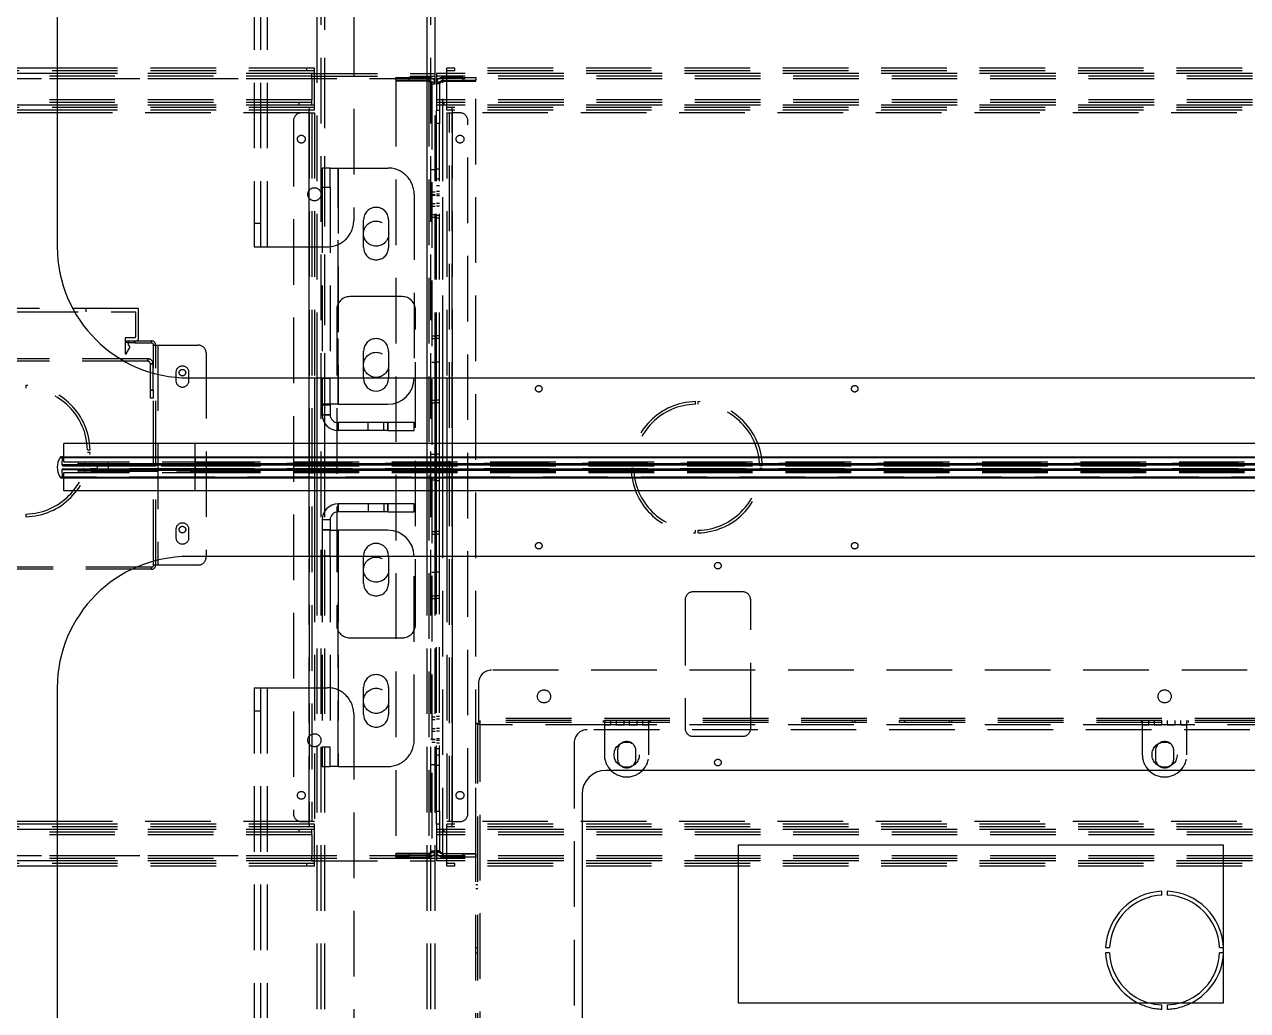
# Model space of a CAD drawing. Header units: millimetres. Extents: x -429 to 16771, y -1239 to 5751.
# Drawn here: x 1812.5 to 2278.6, y 642.4 to 1018.1 of the extents above; entities that cross this region are included whole.
import ezdxf

# ---------------------------------------------------------------- set-up
doc = ezdxf.new("R2010")
doc.units = ezdxf.units.MM
doc.header["$LTSCALE"] = 100
doc.linetypes.add('HIDDEN', pattern=[0.375, 0.25, -0.125])

msp = doc.modelspace()

# ---------------------------------------------------------------- linework, layer by layer
at = {"color": 7, "linetype": 'Continuous', "lineweight": -3}
for p, q in [((1825, 1633.4), (1825, 933.4)), ((1825, 1001.4), (1800, 1001.4)), ((1825, 999.4), (1800, 999.4)), ((1825, 987.4), (1800, 987.4)), ((1825, 985.4), (1800, 985.4)), ((1825, 984.4), (1800, 984.4)), ((1875, 883.4), (3575, 883.4)), ((1921, 858.4), (1921, 883.4)), ((1923, 883.4), (1923, 858.4)), ((1924, 858.4), (1924, 883.4)), ((1926, 883.4), (1926, 883.2)), ((1929, 883.2), (1926, 883.2)), ((1926, 883.2), (1926, 873.2)), ((1929, 883.4), (1929, 883.2)), ((1929, 873.2), (1929, 883.2)), ((1932, 883.4), (1932, 873.4)), ((1941.75, 883.15), (1941.75, 883.4)), ((1951.25, 883.4), (1951.25, 883.15)), ((1966, 858.4), (1966, 883.4)), ((1969, 858.4), (1969, 883.4)), ((1969.5, 858.4), (1969.5, 883.4)), ((1970.7, 858.4), (1970.7, 883.4)), ((1971.9, 858.4), (1971.9, 883.4)), ((1973.5, 883.4), (1973.5, 858.4)), ((1975.5, 883.4), (1975.5, 858.4)), ((1926, 873.2), (1929, 873.2)), ((1926, 873.2), (1926, 869.4)), ((1932, 873.4), (1929, 873.4)), ((1929, 873.2), (1929, 869.4)), ((1932, 873.4), (1951, 873.4)), ((1929, 869.4), (1926, 869.4)), ((1927, 858.4), (1927, 866.09)), ((1932, 866.4), (1932, 863.4)), ((1951, 866.4), (1932, 866.4)), ((1951, 863.4), (1932, 863.4)), ((1951, 866.4), (1951, 863.4)), ((1961, 866.4), (1951, 866.4)), ((1951, 863.4), (1961, 863.4)), ((1961, 863.4), (1961, 866.4)), ((1877.5, 858.4), (1827.5, 858.4)), ((1827.5, 853.4), (1827.5, 858.4)), ((3572.5, 858.4), (1877.5, 858.4)), ((1877.5, 853.4), (1877.5, 858.4)), ((1826.07, 853.17), (1877.5, 853.17)), ((1826.5, 853.4), (1877.5, 853.4)), ((1877.5, 853.4), (1877.5, 853.17)), ((1877.5, 853.4), (2725, 853.4)), ((1877.5, 853.17), (1877.5, 845.64)), ((1877.5, 853.17), (2725, 853.17)), ((1826.07, 845.64), (1877.5, 845.64)), ((1826.5, 845.4), (1877.5, 845.4)), ((1827.5, 840.4), (1827.5, 845.4)), ((1877.5, 845.64), (2725, 845.64)), ((1877.5, 845.64), (1877.5, 845.4)), ((1877.5, 845.4), (2725, 845.4)), ((1877.5, 840.4), (1877.5, 845.4)), ((1877.5, 840.4), (1827.5, 840.4)), ((3572.5, 840.4), (1877.5, 840.4)), ((1921, 815.4), (1921, 840.4)), ((1923, 840.4), (1923, 815.4)), ((1924, 815.4), (1924, 840.4)), ((1927, 832.72), (1927, 840.4)), ((1966, 815.4), (1966, 840.4)), ((1969, 815.4), (1969, 840.4)), ((1969.5, 815.4), (1969.5, 840.4)), ((1970.7, 815.4), (1970.7, 840.4)), ((1971.9, 815.4), (1971.9, 840.4)), ((1973.5, 840.4), (1973.5, 815.4)), ((1975.5, 840.4), (1975.5, 815.4)), ((1932, 832.4), (1932, 835.4)), ((1951, 835.4), (1932, 835.4)), ((1951, 835.4), (1951, 832.4)), ((1961, 835.4), (1951, 835.4)), ((1961, 832.4), (1961, 835.4)), ((1951, 832.4), (1932, 832.4)), ((1951, 832.4), (1961, 832.4)), ((1929, 829.4), (1926, 829.4)), ((1926, 829.4), (1926, 825.6)), ((1929, 825.6), (1926, 825.6)), ((1926, 825.6), (1926, 815.61)), ((1929, 829.4), (1929, 825.6)), ((1929, 815.61), (1929, 825.6)), ((1929, 825.4), (1932, 825.4)), ((1951, 825.4), (1932, 825.4)), ((1932, 825.4), (1932, 815.4)), ((3575, 815.4), (1875, 815.4)), ((1926, 815.61), (1929, 815.61)), ((1926, 815.61), (1926, 815.4)), ((1929, 815.61), (1929, 815.4)), ((1941.75, 815.4), (1941.75, 815.65)), ((1951.25, 815.65), (1951.25, 815.4)), ((1825, 765.4), (1825, 65.4)), ((2460, 733.9), (2034, 733.9)), ((2025, 724.9), (2025, 605.9)), ((1825, 714.4), (1800, 714.4)), ((1825, 713.4), (1800, 713.4)), ((1825, 711.4), (1800, 711.4)), ((2269.46, 705.4), (2084.46, 705.4)), ((2084.46, 705.4), (2084.46, 645.4)), ((2269.46, 645.4), (2269.46, 705.4)), ((1825, 699.4), (1800, 699.4)), ((1825, 697.4), (1800, 697.4)), ((2246, 686.38), (2246, 687.88)), ((2248, 687.88), (2248, 686.38)), ((2224.52, 666.4), (2226.02, 666.4)), ((2226.02, 664.4), (2224.52, 664.4)), ((2267.97, 666.4), (2269.46, 666.4)), ((2269.46, 664.4), (2267.97, 664.4)), ((2084.46, 645.4), (2269.46, 645.4))]:
    msp.add_line(p, q, dxfattribs=at)
at = {"color": 7, "linetype": 'HIDDEN', "lineweight": -3}
for p, q in [((1900, 1633.4), (1900, 933.4)), ((1902.5, 1633.4), (1902.5, 933.4)), ((1905, 1633.4), (1905, 933.4)), ((1905, 1633.4), (1905, 933.4)), ((1938, 1623.4), (1938, 943.4)), ((1924, 883.4), (1924, 1243.4)), ((1925.6, 455.4), (1925.6, 1243.4)), ((1927, 455.4), (1927, 1243.4)), ((1927, 455.4), (1927, 1243.4)), ((1927, 455.4), (1927, 1243.4)), ((1927, 866.09), (1927, 1243.4)), ((1966, 455.4), (1966, 1243.4)), ((1966, 455.4), (1966, 1243.4)), ((1966, 455.4), (1966, 1243.4)), ((1966, 883.4), (1966, 1243.4)), ((1967.4, 455.4), (1967.4, 1243.4)), ((1969, 883.4), (1969, 1243.4)), ((1923, 1000.4), (1702, 1000.4)), ((1923, 999.4), (1702, 999.4)), ((1922, 999.4), (1703, 999.4)), ((1922, 998.4), (1703, 998.4)), ((1923, 1001.4), (1825, 1001.4)), ((1923, 999.4), (1825, 999.4)), ((1920, 1001.4), (1920, 1000.4)), ((1922, 997.4), (1922, 999.4)), ((1922, 999.4), (1969, 999.4)), ((1922, 998.4), (1969, 998.4)), ((1923, 999.4), (1923, 1001.4)), ((1923, 987.4), (1923, 999.4)), ((1954, 996.7), (1954, 997.9)), ((1954, 997.9), (1959, 997.9)), ((1959, 997.9), (1959, 996.7)), ((1966.6, 997.9), (1959, 997.9)), ((1966.6, 996.7), (1966.6, 997.9)), ((1966.6, 997.9), (1966.6, 996.7)), ((3480.5, 999.4), (1969.5, 999.4)), ((1969.5, 999.4), (1969.5, 997.4)), ((3480.5, 998.4), (1969.5, 998.4)), ((1971.9, 997.9), (1971.9, 996.7)), ((1979.5, 997.9), (1971.9, 997.9)), ((1971.9, 997.9), (1971.9, 996.7)), ((3476.5, 1001.4), (1973.5, 1001.4)), ((1973.5, 999.4), (1973.5, 1001.4)), ((3476.5, 1000.4), (1973.5, 1000.4)), ((3476.5, 999.4), (1973.5, 999.4)), ((1973.5, 987.4), (1973.5, 999.4)), ((3476.5, 999.4), (1973.5, 999.4)), ((1976.5, 1000.4), (1976.5, 1001.4)), ((1979.5, 996.7), (1979.5, 997.9)), ((1979.5, 997.9), (1984.5, 997.9)), ((1984.5, 997.9), (1984.5, 996.7)), ((1969, 997.4), (1656, 997.4)), ((1969, 997.4), (1656, 997.4)), ((1922, 997.4), (1703, 997.4)), ((1922, 997.4), (1703, 997.4)), ((1922, 997.4), (1922, 989.4)), ((1959, 996.7), (1954, 996.7)), ((1954, 996.53), (1954, 702.28)), ((1966.6, 996.53), (1954, 996.53)), ((1966.6, 996.7), (1959, 996.7)), ((1966.6, 996.53), (1966.6, 702.28)), ((1966.6, 996.53), (1966.6, 702.28)), ((1967.8, 995.5), (1969, 995.5)), ((1967.8, 995.5), (1967.8, 703.3)), ((1967.8, 995.5), (1969, 995.5)), ((3480.5, 997.4), (1969.5, 997.4)), ((1969.5, 997.4), (1969.5, 989.4)), ((3480.5, 997.4), (1969.5, 997.4)), ((3480.5, 997.4), (1969.5, 997.4)), ((3480.5, 997.4), (1969.5, 997.4)), ((1970.7, 995.5), (1969.5, 995.5)), ((1970.7, 995.5), (1969.5, 995.5)), ((1970.7, 995.5), (1970.7, 985.4)), ((1971.9, 996.7), (1979.5, 996.7)), ((1971.9, 702.28), (1971.9, 996.53)), ((1971.9, 996.53), (1984.5, 996.53)), ((1971.9, 883.4), (1971.9, 996.53)), ((1984.5, 996.7), (1979.5, 996.7)), ((1984.5, 702.28), (1984.5, 996.53)), ((1922, 989.4), (1703, 989.4)), ((1922, 989.4), (1703, 989.4)), ((1922, 988.4), (1703, 988.4)), ((1917, 988.4), (1917, 987.4)), ((1922, 987.4), (1922, 989.4)), ((3480.5, 989.4), (1969.5, 989.4)), ((1969.5, 989.4), (1969.5, 987.4)), ((3480.5, 989.4), (1969.5, 989.4)), ((3480.5, 988.4), (1969.5, 988.4)), ((1972.5, 987.4), (1972.5, 988.4)), ((1923, 987.4), (1702, 987.4)), ((1923, 986.4), (1702, 986.4)), ((1922, 987.4), (1703, 987.4)), ((1921, 984.4), (1704, 984.4)), ((1923, 987.4), (1825, 987.4)), ((1923, 985.4), (1825, 985.4)), ((1921, 984.4), (1825, 984.4)), ((1921, 984.4), (1918, 984.4)), ((1921, 986.4), (1921, 985.4)), ((1921, 984.4), (1921, 985.4)), ((1921, 984.4), (1923, 984.4)), ((1921, 714.4), (1921, 984.4)), ((1921, 984.4), (1921, 714.4)), ((1921, 984.4), (1921, 714.4)), ((1921, 883.4), (1921, 984.4)), ((1922, 984.4), (1922, 714.4)), ((1923, 985.4), (1923, 987.4)), ((1923, 984.4), (1923, 883.4)), ((1969.5, 987.4), (1969.5, 985.4)), ((3480.5, 987.4), (1969.5, 987.4)), ((1969.5, 985.4), (1970.7, 985.4)), ((1969.5, 980.4), (1969.5, 985.4)), ((1970.7, 985.4), (1970.7, 980.4)), ((3476.5, 987.4), (1973.5, 987.4)), ((1973.5, 985.4), (1973.5, 987.4)), ((3476.5, 987.4), (1973.5, 987.4)), ((3476.5, 986.4), (1973.5, 986.4)), ((3476.5, 985.4), (1973.5, 985.4)), ((1973.5, 984.4), (1973.5, 883.4)), ((1973.5, 984.4), (1975.5, 984.4)), ((1974.5, 714.4), (1974.5, 984.4)), ((1975.5, 985.4), (1975.5, 986.4)), ((1975.5, 985.4), (1975.5, 984.4)), ((3474.5, 984.4), (1975.5, 984.4)), ((3474.5, 984.4), (1975.5, 984.4)), ((1975.5, 984.4), (1975.5, 714.4)), ((1975.5, 984.4), (1975.5, 714.4)), ((1975.5, 714.4), (1975.5, 984.4)), ((1978.5, 984.4), (1975.5, 984.4)), ((1975.5, 984.4), (1975.5, 883.4)), ((1915, 981.4), (1915, 717.4)), ((1970.7, 980.4), (1969.5, 980.4)), ((1969.5, 883.4), (1969.5, 980.4)), ((1970.7, 883.4), (1970.7, 980.4)), ((1981.5, 717.4), (1981.5, 981.4)), ((1929, 963.4), (1926, 963.4)), ((1926, 963.4), (1926, 956.11)), ((1929, 956.11), (1929, 963.4)), ((1929, 963.4), (1932, 963.4)), ((1932, 873.4), (1932, 963.4)), ((1932, 963.4), (1951, 963.4)), ((1932, 963.4), (1932, 883.4)), ((1969, 962.7), (1967.4, 962.7)), ((1970.7, 962.9), (1969.5, 962.9)), ((1926, 956.11), (1929, 956.11)), ((1926, 956.11), (1926, 883.4)), ((1929, 956.11), (1929, 883.4)), ((1970.7, 959.15), (1969.5, 959.15)), ((1970.7, 959.15), (1969.5, 959.15)), ((1970.7, 956.65), (1969.5, 956.65)), ((1970.7, 956.65), (1969.5, 956.65)), ((1961, 953.4), (1961, 883.4)), ((1967.4, 953.1), (1969, 953.1)), ((1969, 954.15), (1967.8, 954.15)), ((1969, 953.15), (1967.8, 953.15)), ((1970.7, 954.4), (1969.5, 954.4)), ((1970.7, 953.4), (1969.5, 953.4)), ((1969.5, 952.9), (1970.7, 952.9)), ((1967.8, 949.9), (1969, 949.9)), ((1967.8, 948.9), (1969, 948.9)), ((1970.7, 949.9), (1969.5, 949.9)), ((1970.7, 948.9), (1969.5, 948.9)), ((1902.5, 942.25), (1900, 942.25)), ((1941.75, 933.15), (1941.75, 943.65)), ((1951.25, 943.65), (1951.25, 933.15)), ((1967.8, 945.65), (1969, 945.65)), ((1967.8, 944.66), (1969, 944.66)), ((1969.5, 945.4), (1970.7, 945.4)), ((1969.5, 944.41), (1970.7, 944.41)), ((1900, 933.4), (1905, 933.4)), ((1905, 933.4), (1928, 933.4)), ((1956.5, 914.4), (1936.5, 914.4)), ((1855.7, 909.85), (1769.3, 909.85)), ((1836, 908.65), (1836, 909.85)), ((1856, 898.55), (1856, 909.55)), ((1931.5, 909.4), (1931.5, 789.4)), ((1961.5, 789.4), (1961.5, 909.4)), ((1770.5, 908.65), (1854.5, 908.65)), ((1854.8, 908.35), (1854.8, 899.05)), ((1854.5, 898.75), (1850.9, 898.75)), ((1850.9, 898.75), (1850.9, 892.75)), ((1851.5, 896.75), (1851.5, 897.55)), ((1851.5, 897.55), (1852.4, 897.55)), ((1854.5, 896.75), (1851.5, 896.75)), ((1852.1, 895.91), (1852.1, 897.25)), ((1852.4, 897.55), (1855, 897.55)), ((1854.5, 897.55), (1854.5, 896.75)), ((1854.5, 897.55), (1860.9, 897.55)), ((1854.5, 896.75), (1854.5, 897.55)), ((1854.5, 896.75), (1860.9, 896.75)), ((1860.9, 896.75), (1860.9, 897.55)), ((1861.7, 812.15), (1861.7, 895.95)), ((1861.7, 895.95), (1863.3, 895.95)), ((1862.5, 812.15), (1862.5, 895.95)), ((1863.3, 895.95), (1863.3, 812.15)), ((1863.3, 895.95), (1878.7, 895.95)), ((1863.3, 895.95), (1863.3, 812.15)), ((1967.8, 899.4), (1969, 899.4)), ((1967.8, 898.4), (1969, 898.4)), ((1970.7, 899.4), (1969.5, 899.4)), ((1970.7, 898.4), (1969.5, 898.4)), ((1859.5, 890.75), (1765.5, 890.75)), ((1851.27, 892.65), (1852.1, 894.08)), ((1852.1, 894.08), (1852.51, 894.72)), ((1859.5, 889.75), (1859.5, 890.75)), ((1859.5, 890.75), (1859.5, 889.75)), ((1859.5, 889.75), (1859.5, 890.75)), ((1859.5, 890.75), (1859.5, 889.75)), ((1881.7, 892.95), (1881.7, 815.15)), ((1941.75, 883.4), (1941.75, 893.65)), ((1951.25, 893.65), (1951.25, 883.4)), ((1859.5, 889.75), (1765.5, 889.75)), ((1861.5, 888.75), (1860.5, 888.75)), ((1860.5, 878.75), (1860.5, 888.75)), ((1860.5, 888.75), (1861.5, 888.75)), ((1861.5, 888.75), (1860.5, 888.75)), ((1860.5, 888.75), (1861.5, 888.75)), ((1861.5, 878.75), (1861.5, 888.75)), ((1967.8, 889.4), (1969, 889.4)), ((1967.8, 889.4), (1969, 889.4)), ((1967.8, 889.4), (1969, 889.4)), ((1967.8, 889.4), (1969, 889.4)), ((1970.7, 889.4), (1969.5, 889.4)), ((1970.7, 889.4), (1969.5, 889.4)), ((1970.7, 889.4), (1969.5, 889.4)), ((1970.7, 889.4), (1969.5, 889.4)), ((1870.2, 885.45), (1870.2, 882.45)), ((1875.2, 882.45), (1875.2, 885.45)), ((1813, 880.55), (1813, 879.55)), ((1860.5, 878.75), (1861.5, 878.75)), ((1860.5, 875.75), (1860.5, 878.75)), ((1861.5, 878.75), (1860.5, 878.75)), ((1860.5, 878.75), (1861.5, 878.75)), ((1861.5, 878.75), (1860.5, 878.75)), ((1861.5, 878.75), (1861.5, 875.75)), ((1861.5, 875.75), (1860.5, 875.75)), ((1929, 873.4), (1926, 873.4)), ((1967.8, 874.9), (1969, 874.9)), ((1967.8, 873.9), (1969, 873.9)), ((1970.7, 874.9), (1969.5, 874.9)), ((1970.7, 873.9), (1969.5, 873.9)), ((2068.2, 873.4), (2068.2, 874.4)), ((2069.2, 873.4), (2069.2, 874.4)), ((1926, 869.4), (1929, 869.4)), ((1932, 866.4), (1932, 863.4)), ((1943.5, 863.4), (1943.5, 866.4)), ((1949.5, 863.4), (1949.5, 866.4)), ((1951, 863.4), (1951, 866.4)), ((1877.5, 851.4), (1877.5, 858.4)), ((1921, 840.4), (1921, 858.4)), ((1923, 858.4), (1923, 840.4)), ((1924, 840.4), (1924, 858.4)), ((1927, 840.4), (1927, 858.4)), ((1966, 840.4), (1966, 858.4)), ((1969, 840.4), (1969, 858.4)), ((1969.5, 840.4), (1969.5, 858.4)), ((1970.7, 840.4), (1970.7, 858.4)), ((1971.9, 840.4), (1971.9, 858.4)), ((1973.5, 858.4), (1973.5, 840.4)), ((1975.5, 858.4), (1975.5, 840.4)), ((1877.5, 853.17), (1826.07, 853.17)), ((1826.85, 850.32), (1827, 853.19)), ((1827, 853.19), (1877.5, 853.19)), ((1877.5, 853.19), (1827, 853.19)), ((1827.5, 851.4), (1827.5, 853.4)), ((1836.49, 856.05), (1837.49, 856.05)), ((1837.49, 855.05), (1836.49, 855.05)), ((1877.5, 853.19), (1877.5, 853.4)), ((1877.5, 853.19), (1877.5, 853.4)), ((1877.5, 853.4), (1877.5, 853.17)), ((1877.5, 851.4), (1877.5, 853.4)), ((1877.5, 853.19), (2725, 853.19)), ((1877.5, 850.32), (1877.5, 853.19)), ((3572.5, 853.19), (1877.5, 853.19)), ((1877.5, 850.85), (1877.5, 853.19)), ((1877.5, 853.17), (1877.5, 845.64)), ((3572.5, 853.17), (1877.5, 853.17)), ((1969, 854.2), (1967.4, 854.2)), ((1970.7, 854.4), (1969.5, 854.4)), ((1826.85, 850.32), (1877.5, 850.32)), ((1877.5, 850.32), (1826.85, 850.32)), ((1826.85, 848.49), (1877.5, 848.49)), ((1827, 845.61), (1826.85, 848.49)), ((1877.5, 848.49), (1826.85, 848.49)), ((1827.15, 850), (1877.5, 850)), ((1827.15, 848.8), (1877.5, 848.8)), ((1827.5, 851.4), (1877.5, 851.4)), ((1832.82, 850.65), (1877.5, 850.65)), ((1832.82, 850.65), (1832.82, 850)), ((1877.5, 850.65), (1832.82, 850.65)), ((1832.82, 848.8), (1832.82, 848.15)), ((1833.09, 850.84), (1877.5, 850.84)), ((1835.05, 849.97), (1833.09, 850.84)), ((1833.11, 847.97), (1835.02, 848.83)), ((1835.02, 848.83), (1877.5, 848.83)), ((1835.05, 849.97), (1877.5, 849.97)), ((1835.12, 849.95), (1877.5, 849.95)), ((1835.32, 850.65), (1877.5, 850.65)), ((1835.32, 850.65), (1835.32, 850.15)), ((1877.5, 850.65), (1835.32, 850.65)), ((1835.32, 850.15), (1877.5, 850.15)), ((1877.5, 850.15), (1835.32, 850.15)), ((1835.32, 848.65), (1877.5, 848.65)), ((1835.32, 848.65), (1835.32, 848.15)), ((1877.5, 848.65), (1835.32, 848.65)), ((1835.59, 850.84), (1877.5, 850.84)), ((1837.55, 849.97), (1835.59, 850.84)), ((1835.61, 847.97), (1837.53, 848.83)), ((1837.53, 848.83), (1877.5, 848.83)), ((1837.55, 849.97), (1877.5, 849.97)), ((1837.62, 849.95), (1877.5, 849.95)), ((1877.5, 848.85), (1837.62, 848.85)), ((1837.82, 850.65), (1877.5, 850.65)), ((1837.82, 850.65), (1837.82, 850.15)), ((1877.5, 850.65), (1837.82, 850.65)), ((1837.82, 850.15), (1877.5, 850.15)), ((1877.5, 850.15), (1837.82, 850.15)), ((1837.82, 848.65), (1877.5, 848.65)), ((1837.82, 848.65), (1837.82, 848.15)), ((1877.5, 848.65), (1837.82, 848.65)), ((1838.07, 850.85), (1877.5, 850.85)), ((1839.58, 850.37), (1838.07, 850.85)), ((1838.09, 847.96), (1839.58, 848.44)), ((1839.58, 850.37), (1877.5, 850.37)), ((1839.58, 848.44), (1877.5, 848.44)), ((1844.5, 847.4), (1844.5, 851.4)), ((1877.5, 851.4), (2725, 851.4)), ((1877.5, 850.85), (1877.5, 851.4)), ((1877.5, 850.85), (1877.5, 851.4)), ((1877.5, 850.84), (1877.5, 850.85)), ((1877.5, 850.85), (1877.5, 850.85)), ((1877.5, 850.85), (2725, 850.85)), ((2725, 850.85), (1877.5, 850.85)), ((2725, 850.85), (1877.5, 850.85)), ((2725, 850.85), (1877.5, 850.85)), ((1877.5, 850.85), (1877.5, 850.65)), ((1877.5, 850.85), (1877.5, 850.85)), ((1877.5, 850.84), (2725, 850.84)), ((1877.5, 849.97), (1877.5, 850.84)), ((1877.5, 850.84), (2725, 850.84)), ((1877.5, 849.97), (1877.5, 850.84)), ((1877.5, 849.97), (1877.5, 850.84)), ((1877.5, 850.84), (1877.5, 850.65)), ((1877.5, 849.97), (1877.5, 850.84)), ((1877.5, 850.84), (1877.5, 850.65)), ((1877.5, 850.37), (1877.5, 850.84)), ((1877.5, 850.32), (1877.5, 850.84)), ((1877.5, 850.84), (1877.5, 850.65)), ((1877.5, 850.84), (1877.5, 850.65)), ((1877.5, 849.97), (1877.5, 850.84)), ((1877.5, 850.37), (1877.5, 850.84)), ((1877.5, 850.84), (1877.5, 850.65)), ((1877.5, 849.97), (1877.5, 850.84)), ((1877.5, 850.65), (2725, 850.65)), ((1877.5, 850.65), (1877.5, 850)), ((1877.5, 850.65), (2725, 850.65)), ((1877.5, 850.65), (1877.5, 850.15)), ((1877.5, 850.65), (2725, 850.65)), ((1877.5, 850.65), (1877.5, 850.15)), ((1877.5, 850.65), (1877.5, 850.15)), ((1877.5, 850.65), (1877.5, 850)), ((1877.5, 850.65), (1877.5, 850.15)), ((3572.5, 850.65), (1877.5, 850.65)), ((3572.5, 850.65), (1877.5, 850.65)), ((3572.5, 850.65), (1877.5, 850.65)), ((1877.5, 850.37), (2725, 850.37)), ((1877.5, 848.85), (1877.5, 850.37)), ((1877.5, 848.85), (1877.5, 850.37)), ((1877.5, 850.32), (2725, 850.32)), ((1877.5, 850), (1877.5, 850.32)), ((1877.5, 850), (1877.5, 850.32)), ((3572.5, 850.32), (1877.5, 850.32)), ((1877.5, 850.15), (2725, 850.15)), ((1877.5, 850.15), (2725, 850.15)), ((3572.5, 850.15), (1877.5, 850.15)), ((3572.5, 850.15), (1877.5, 850.15)), ((1877.5, 850.15), (1877.5, 849.97)), ((1877.5, 850.15), (1877.5, 849.97)), ((1877.5, 850.15), (1877.5, 849.97)), ((1877.5, 850.15), (1877.5, 849.97)), ((1877.5, 850), (2725, 850)), ((1877.5, 849.95), (1877.5, 849.97)), ((1877.5, 849.97), (2725, 849.97)), ((1877.5, 849.97), (1877.5, 849.97)), ((1877.5, 849.97), (2725, 849.97)), ((1877.5, 849.95), (2725, 849.95)), ((1877.5, 849.95), (2725, 849.95)), ((1877.5, 848.85), (1877.5, 849.95)), ((1877.5, 848.85), (1877.5, 849.95)), ((1877.5, 848.83), (1877.5, 848.85)), ((2725, 848.85), (1877.5, 848.85)), ((2725, 848.85), (1877.5, 848.85)), ((1877.5, 847.97), (1877.5, 848.83)), ((1877.5, 848.83), (2725, 848.83)), ((1877.5, 848.83), (2725, 848.83)), ((1877.5, 847.97), (1877.5, 848.83)), ((1877.5, 847.4), (1877.5, 848.83)), ((1877.5, 847.4), (1877.5, 848.83)), ((1877.5, 848.83), (1877.5, 848.65)), ((1877.5, 847.97), (1877.5, 848.83)), ((1877.5, 848.83), (1877.5, 848.65)), ((1877.5, 848.44), (1877.5, 848.83)), ((1877.5, 848.83), (1877.5, 848.65)), ((1877.5, 847.97), (1877.5, 848.83)), ((1877.5, 848.44), (1877.5, 848.83)), ((1877.5, 848.83), (1877.5, 848.65)), ((1877.5, 848.49), (1877.5, 848.8)), ((1877.5, 848.8), (2725, 848.8)), ((1877.5, 848.8), (1877.5, 848.15)), ((1877.5, 848.49), (1877.5, 848.8)), ((1877.5, 848.8), (1877.5, 848.15)), ((1877.5, 848.65), (2725, 848.65)), ((1877.5, 848.65), (1877.5, 848.15)), ((1877.5, 848.65), (2725, 848.65)), ((1877.5, 848.65), (1877.5, 848.15)), ((1877.5, 848.65), (1877.5, 848.15)), ((1877.5, 848.65), (1877.5, 848.15)), ((3572.5, 848.65), (1877.5, 848.65)), ((3572.5, 848.65), (1877.5, 848.65)), ((1877.5, 848.49), (2725, 848.49)), ((1877.5, 845.61), (1877.5, 848.49)), ((3572.5, 848.49), (1877.5, 848.49)), ((1877.5, 847.97), (1877.5, 848.49)), ((1877.5, 847.96), (1877.5, 848.44)), ((1877.5, 848.44), (2725, 848.44)), ((1877.5, 847.96), (1877.5, 848.44)), ((1970.7, 850.65), (1969.5, 850.65)), ((1970.7, 850.65), (1969.5, 850.65)), ((2044.7, 849.9), (2043.7, 849.9)), ((2044.7, 848.9), (2043.7, 848.9)), ((2093.69, 849.9), (2092.69, 849.9)), ((2093.69, 848.9), (2092.69, 848.9)), ((1877.5, 845.64), (1826.07, 845.64)), ((1827, 845.61), (1877.5, 845.61)), ((1877.5, 845.61), (1827, 845.61)), ((1827.5, 845.4), (1827.5, 847.4)), ((1827.5, 847.4), (1877.5, 847.4)), ((1832.82, 848.15), (1877.5, 848.15)), ((1877.5, 848.15), (1832.82, 848.15)), ((1833.11, 847.97), (1877.5, 847.97)), ((1835.32, 848.15), (1877.5, 848.15)), ((1877.5, 848.15), (1835.32, 848.15)), ((1835.61, 847.97), (1877.5, 847.97)), ((1837.82, 848.15), (1877.5, 848.15)), ((1877.5, 848.15), (1837.82, 848.15)), ((1838.09, 847.96), (1877.5, 847.96)), ((1877.5, 848.15), (1877.5, 847.95)), ((1877.5, 848.15), (2725, 848.15)), ((1877.5, 848.15), (1877.5, 847.95)), ((1877.5, 848.15), (2725, 848.15)), ((1877.5, 848.15), (1877.5, 847.95)), ((1877.5, 848.15), (2725, 848.15)), ((3572.5, 848.15), (1877.5, 848.15)), ((3572.5, 848.15), (1877.5, 848.15)), ((3572.5, 848.15), (1877.5, 848.15)), ((1877.5, 848.15), (1877.5, 847.97)), ((1877.5, 848.15), (1877.5, 847.97)), ((1877.5, 848.15), (1877.5, 847.96)), ((1877.5, 847.97), (2725, 847.97)), ((1877.5, 847.97), (2725, 847.97)), ((1877.5, 847.96), (1877.5, 847.97)), ((1877.5, 847.96), (2725, 847.96)), ((1877.5, 847.95), (1877.5, 847.96)), ((1877.5, 847.95), (1877.5, 847.95)), ((1877.5, 847.95), (2725, 847.95)), ((1877.5, 847.95), (2725, 847.95)), ((1877.5, 847.95), (2725, 847.95)), ((1877.5, 845.61), (1877.5, 847.95)), ((1877.5, 847.4), (2725, 847.4)), ((1877.5, 840.4), (1877.5, 847.4)), ((1877.5, 845.4), (1877.5, 847.4)), ((1877.5, 845.64), (1877.5, 845.4)), ((3572.5, 845.64), (1877.5, 845.64)), ((1877.5, 845.61), (2725, 845.61)), ((1877.5, 845.4), (1877.5, 845.61)), ((1877.5, 845.4), (1877.5, 845.61)), ((3572.5, 845.61), (1877.5, 845.61)), ((1967.4, 844.6), (1969, 844.6)), ((1970.7, 848.15), (1969.5, 848.15)), ((1970.7, 848.15), (1969.5, 848.15)), ((1969.5, 844.4), (1970.7, 844.4)), ((1932, 835.4), (1932, 832.4)), ((1943.5, 835.4), (1943.5, 832.4)), ((1949.5, 835.4), (1949.5, 832.4)), ((1951, 832.4), (1951, 835.4)), ((1813, 831.56), (1813, 830.56)), ((1927, 455.4), (1927, 832.72)), ((1870.2, 825.65), (1870.2, 822.65)), ((1875.2, 822.65), (1875.2, 825.65)), ((1929, 829.4), (1926, 829.4)), ((1929, 825.4), (1926, 825.4)), ((1932, 735.4), (1932, 825.4)), ((2068.2, 824.41), (2068.2, 825.41)), ((2069.2, 824.41), (2069.2, 825.41)), ((1967.8, 824.9), (1969, 824.9)), ((1967.8, 823.9), (1969, 823.9)), ((1970.7, 824.9), (1969.5, 824.9)), ((1970.7, 823.9), (1969.5, 823.9)), ((1860.9, 811.35), (1764.1, 811.35)), ((1860.9, 810.55), (1860.9, 811.35)), ((1863.3, 812.15), (1861.7, 812.15)), ((1878.7, 812.15), (1863.3, 812.15)), ((1921, 714.4), (1921, 815.4)), ((1923, 815.4), (1923, 714.4)), ((1924, 455.4), (1924, 815.4)), ((1926, 815.4), (1926, 742.7)), ((1929, 815.4), (1929, 742.7)), ((1932, 815.4), (1932, 735.4)), ((1941.75, 805.15), (1941.75, 815.4)), ((1951.25, 815.4), (1951.25, 805.15)), ((1961, 745.4), (1961, 815.4)), ((1966, 455.4), (1966, 815.4)), ((1969, 455.4), (1969, 815.4)), ((1969.5, 718.4), (1969.5, 815.4)), ((1970.7, 718.4), (1970.7, 815.4)), ((1971.9, 702.28), (1971.9, 815.4)), ((1973.5, 815.4), (1973.5, 714.4)), ((1975.5, 815.4), (1975.5, 714.4)), ((1860.9, 810.55), (1764.1, 810.55)), ((1967.8, 809.4), (1969, 809.4)), ((1967.8, 809.4), (1969, 809.4)), ((1967.8, 809.4), (1969, 809.4)), ((1967.8, 809.4), (1969, 809.4)), ((1970.7, 809.4), (1969.5, 809.4)), ((1970.7, 809.4), (1969.5, 809.4)), ((1970.7, 809.4), (1969.5, 809.4)), ((1970.7, 809.4), (1969.5, 809.4)), ((2086.25, 801.9), (2067.25, 801.9)), ((1967.8, 800.4), (1969, 800.4)), ((1967.8, 799.4), (1969, 799.4)), ((1970.7, 800.4), (1969.5, 800.4)), ((1970.7, 799.4), (1969.5, 799.4)), ((2064.25, 798.9), (2064.25, 749.9)), ((2089.25, 749.9), (2089.25, 798.9)), ((1936.5, 784.4), (1956.5, 784.4)), ((2503.5, 772.1), (1990.5, 772.1)), ((1900, 765.4), (1900, 65.4)), ((1900, 765.4), (1905, 765.4)), ((1902.5, 765.4), (1902.5, 65.4)), ((1905, 765.4), (1905, 65.4)), ((1905, 765.4), (1928, 765.4)), ((1905, 765.4), (1905, 65.4)), ((1941.75, 755.15), (1941.75, 765.65)), ((1951.25, 765.65), (1951.25, 755.15)), ((1985.5, 767.1), (1985.5, 753.7)), ((1900, 756.55), (1902.5, 756.55)), ((1938, 755.4), (1938, 75.4)), ((1969, 754.15), (1967.8, 754.15)), ((1969, 753.15), (1967.8, 753.15)), ((1970.7, 754.4), (1969.5, 754.4)), ((1970.7, 753.4), (1969.5, 753.4)), ((1984.5, 578.9), (1984.5, 751.9)), ((1984.5, 751.9), (1985.3, 751.9)), ((1985.3, 578.9), (1985.3, 751.9)), ((2508.5, 753.7), (1985.5, 753.7)), ((1985.5, 753.7), (1985.5, 752.1)), ((2508.5, 753.7), (1985.5, 753.7)), ((2508.5, 752.9), (1985.5, 752.9)), ((2508.5, 752.1), (1985.5, 752.1)), ((1986.1, 752.1), (1986.1, 752.9)), ((1986.1, 751.3), (1986.1, 752.1)), ((1986.1, 579.5), (1986.1, 751.3)), ((1986.1, 579.5), (1986.1, 751.3)), ((2036, 751.3), (1986.1, 751.3)), ((2036, 751.3), (1986.1, 751.3)), ((2033, 752.9), (2033, 752.1)), ((2033.5, 752.9), (2033.5, 751.3)), ((2033.5, 751.3), (2033.5, 739.9)), ((2033.5, 751.3), (2036, 751.3)), ((2036, 751.3), (2033.5, 751.3)), ((2036, 751.3), (2036, 752.9)), ((2038, 751.3), (2036, 751.3)), ((2038, 752.9), (2038, 751.3)), ((2038, 751.3), (2041, 751.3)), ((2041, 751.3), (2038, 751.3)), ((2041, 751.3), (2038, 751.3)), ((2041, 751.3), (2038, 751.3)), ((2041, 751.3), (2041, 752.9)), ((2043, 751.3), (2041, 751.3)), ((2043, 752.9), (2043, 751.3)), ((2043, 751.3), (2046, 751.3)), ((2046, 751.3), (2043, 751.3)), ((2046, 751.3), (2043, 751.3)), ((2046, 751.3), (2043, 751.3)), ((2046, 751.3), (2046, 752.9)), ((2048, 751.3), (2046, 751.3)), ((2048, 752.9), (2048, 751.3)), ((2048, 751.3), (2050.5, 751.3)), ((2050.5, 751.3), (2048, 751.3)), ((2241, 751.3), (2048, 751.3)), ((2241, 751.3), (2048, 751.3)), ((2050.5, 751.3), (2050.5, 752.9)), ((2050.5, 739.9), (2050.5, 751.3)), ((2051, 752.9), (2051, 752.1)), ((2128.03, 752.1), (2128.03, 752.9)), ((2129.03, 752.1), (2129.03, 752.9)), ((2146, 752.1), (2146, 752.9)), ((2148, 752.1), (2148, 752.9)), ((2164.97, 752.1), (2164.97, 752.9)), ((2165.97, 752.1), (2165.97, 752.9)), ((2238, 752.9), (2238, 752.1)), ((2238.5, 752.9), (2238.5, 751.3)), ((2238.5, 751.3), (2241, 751.3)), ((2238.5, 751.3), (2238.5, 739.9)), ((2241, 751.3), (2238.5, 751.3)), ((2241, 751.3), (2241, 752.9)), ((2243, 751.3), (2241, 751.3)), ((2243, 752.9), (2243, 751.3)), ((2243, 751.3), (2246, 751.3)), ((2246, 751.3), (2243, 751.3)), ((2246, 751.3), (2243, 751.3)), ((2246, 751.3), (2243, 751.3)), ((2246, 751.3), (2246, 752.9)), ((2248, 751.3), (2246, 751.3)), ((2248, 752.9), (2248, 751.3)), ((2248, 751.3), (2251, 751.3)), ((2251, 751.3), (2248, 751.3)), ((2251, 751.3), (2248, 751.3)), ((2251, 751.3), (2248, 751.3)), ((2251, 751.3), (2251, 752.9)), ((2253, 751.3), (2251, 751.3)), ((2253, 752.9), (2253, 751.3)), ((2253, 751.3), (2255.5, 751.3)), ((2255.5, 751.3), (2253, 751.3)), ((2446, 751.3), (2253, 751.3)), ((2446, 751.3), (2253, 751.3)), ((2255.5, 751.3), (2255.5, 752.9)), ((2255.5, 739.9), (2255.5, 751.3)), ((2256, 752.9), (2256, 752.1)), ((1967.8, 749.9), (1969, 749.9)), ((1967.8, 748.9), (1969, 748.9)), ((1970.7, 749.9), (1969.5, 749.9)), ((1970.7, 748.9), (1969.5, 748.9)), ((1970.7, 745.9), (1969.5, 745.9)), ((2467, 749.4), (2027, 749.4)), ((2067.25, 746.9), (2086.25, 746.9)), ((1929, 742.7), (1926, 742.7)), ((1926, 742.7), (1926, 735.4)), ((1929, 735.4), (1929, 742.7)), ((1969, 745.7), (1967.4, 745.7)), ((1967.8, 745.65), (1969, 745.65)), ((1967.8, 744.66), (1969, 744.66)), ((1969.5, 745.4), (1970.7, 745.4)), ((1969.5, 744.41), (1970.7, 744.41)), ((1970.7, 742.15), (1969.5, 742.15)), ((1970.7, 742.15), (1969.5, 742.15)), ((2022, 744.4), (2022, 586.4)), ((2038.5, 741.4), (2038.5, 738.4)), ((2045.5, 738.4), (2045.5, 741.4)), ((2243.5, 741.4), (2243.5, 738.4)), ((2250.5, 738.4), (2250.5, 741.4)), ((1970.7, 739.65), (1969.5, 739.65)), ((1970.7, 739.65), (1969.5, 739.65)), ((1926, 735.4), (1929, 735.4)), ((1932, 735.4), (1929, 735.4)), ((1932, 735.4), (1951, 735.4)), ((1967.4, 736.1), (1969, 736.1)), ((1969.5, 735.9), (1970.7, 735.9)), ((1969.5, 718.4), (1970.7, 718.4)), ((1969.5, 713.4), (1969.5, 718.4)), ((1970.7, 718.4), (1970.7, 713.4)), ((1921, 714.4), (1704, 714.4)), ((1921, 714.4), (1825, 714.4)), ((1923, 713.4), (1825, 713.4)), ((1918, 714.4), (1921, 714.4)), ((1921, 713.4), (1921, 714.4)), ((1923, 714.4), (1921, 714.4)), ((1921, 713.4), (1921, 712.4)), ((1923, 711.4), (1923, 713.4)), ((1970.7, 713.4), (1969.5, 713.4)), ((1969.5, 713.4), (1969.5, 711.4)), ((1970.7, 713.4), (1970.7, 703.3)), ((1975.5, 714.4), (1973.5, 714.4)), ((3476.5, 713.4), (1973.5, 713.4)), ((1973.5, 711.4), (1973.5, 713.4)), ((1975.5, 714.4), (1975.5, 713.4)), ((3474.5, 714.4), (1975.5, 714.4)), ((3474.5, 714.4), (1975.5, 714.4)), ((1975.5, 714.4), (1978.5, 714.4)), ((1975.5, 712.4), (1975.5, 713.4)), ((1923, 712.4), (1702, 712.4)), ((1923, 711.4), (1702, 711.4)), ((1922, 711.4), (1703, 711.4)), ((1922, 710.4), (1703, 710.4)), ((1922, 709.4), (1703, 709.4)), ((1922, 709.4), (1703, 709.4)), ((1923, 711.4), (1825, 711.4)), ((1917, 711.4), (1917, 710.4)), ((1922, 709.4), (1922, 711.4)), ((1922, 709.4), (1922, 701.4)), ((1923, 699.4), (1923, 711.4)), ((3480.5, 711.4), (1969.5, 711.4)), ((1969.5, 711.4), (1969.5, 709.4)), ((3480.5, 710.4), (1969.5, 710.4)), ((3480.5, 709.4), (1969.5, 709.4)), ((1969.5, 709.4), (1969.5, 701.4)), ((3480.5, 709.4), (1969.5, 709.4)), ((1972.5, 710.4), (1972.5, 711.4)), ((3476.5, 712.4), (1973.5, 712.4)), ((3476.5, 711.4), (1973.5, 711.4)), ((1973.5, 699.4), (1973.5, 711.4)), ((3476.5, 711.4), (1973.5, 711.4)), ((1969, 701.4), (1656, 701.4)), ((1969, 701.4), (1656, 701.4)), ((1923, 699.4), (1702, 699.4)), ((1922, 701.4), (1703, 701.4)), ((1922, 701.4), (1703, 701.4)), ((1922, 700.4), (1703, 700.4)), ((1922, 699.4), (1703, 699.4)), ((1923, 699.4), (1825, 699.4)), ((1922, 699.4), (1922, 701.4)), ((1969, 700.4), (1922, 700.4)), ((1922, 699.4), (1969, 699.4)), ((1923, 697.4), (1923, 699.4)), ((1966.6, 702.28), (1954, 702.28)), ((1954, 700.9), (1954, 702.1)), ((1954, 702.1), (1959, 702.1)), ((1959, 700.9), (1954, 700.9)), ((1959, 702.1), (1959, 700.9)), ((1959, 702.1), (1966.6, 702.1)), ((1959, 700.9), (1966.6, 700.9)), ((1966.6, 702.1), (1966.6, 700.9)), ((1966.6, 700.9), (1966.6, 702.1)), ((1967.8, 703.3), (1969, 703.3)), ((1967.8, 703.3), (1969, 703.3)), ((1969.5, 703.3), (1970.7, 703.3)), ((1970.7, 703.3), (1969.5, 703.3)), ((3480.5, 701.4), (1969.5, 701.4)), ((1969.5, 701.4), (1969.5, 699.4)), ((3480.5, 701.4), (1969.5, 701.4)), ((3480.5, 701.4), (1969.5, 701.4)), ((3480.5, 701.4), (1969.5, 701.4)), ((3480.5, 700.4), (1969.5, 700.4)), ((3480.5, 699.4), (1969.5, 699.4)), ((1971.9, 702.28), (1984.5, 702.28)), ((1971.9, 702.1), (1971.9, 700.9)), ((1979.5, 702.1), (1971.9, 702.1)), ((1971.9, 700.9), (1971.9, 702.1)), ((1979.5, 700.9), (1971.9, 700.9)), ((3476.5, 699.4), (1973.5, 699.4)), ((1973.5, 697.4), (1973.5, 699.4)), ((3476.5, 699.4), (1973.5, 699.4)), ((1979.5, 700.9), (1979.5, 702.1)), ((1979.5, 702.1), (1984.5, 702.1)), ((1984.5, 700.9), (1979.5, 700.9)), ((1984.5, 702.1), (1984.5, 700.9)), ((1923, 698.4), (1702, 698.4)), ((1923, 697.4), (1825, 697.4)), ((1920, 698.4), (1920, 697.4)), ((3476.5, 698.4), (1973.5, 698.4)), ((3476.5, 697.4), (1973.5, 697.4)), ((1976.5, 697.4), (1976.5, 698.4)), ((1984.5, 690.38), (1985.3, 690.38)), ((1984.5, 688.88), (1985.3, 688.88)), ((2269.48, 666.4), (2269.46, 666.73)), ((1984.5, 666.4), (1985.3, 666.4)), ((1984.5, 664.4), (1985.3, 664.4)), ((2269.46, 666.4), (2269.48, 666.4)), ((2269.46, 664.08), (2269.48, 664.4)), ((2269.48, 664.4), (2269.46, 664.4)), ((2246, 642.93), (2246, 644.43)), ((2248, 644.43), (2248, 642.93))]:
    msp.add_line(p, q, dxfattribs=at)
at = {"color": 7, "linetype": 'HIDDEN', "lineweight": -3, "flags": 128}
for points in [[(2246, 644.43), (2243.2, 644.75), (2240.6, 645.4)], [(2253.4, 645.4), (2250.8, 644.75), (2248, 644.43)]]:
    msp.add_lwpolyline(points, dxfattribs=at)
at = {"color": 7, "linetype": 'HIDDEN', "lineweight": -3}
for centre, radius in [((1918, 974.4), 1.5), ((1978.5, 974.4), 1.5), ((1923, 953.4), 2.5), ((1946.5, 938.4), 4.8), ((1946.5, 888.4), 4.8), ((1872.7, 885.45), 1.25), ((2008.5, 879.3), 1.25), ((2128.9, 879.3), 1.25), ((1872.7, 825.65), 1.25), ((2008.5, 819.5), 1.25), ((2128.9, 819.5), 1.25), ((1946.5, 810.4), 4.8), ((2076.75, 811.9), 1.25), ((1946.5, 760.4), 4.8), ((2010.5, 762.1), 2.5), ((2247, 762.1), 2.5), ((1923, 745.4), 2.5), ((2042, 739.9), 4.8), ((2247, 739.9), 4.8), ((2076.75, 736.9), 1.25), ((1918, 724.4), 1.5), ((1978.5, 724.4), 1.5)]:
    msp.add_circle(centre, radius, dxfattribs=at)
for centre, radius, start, end in [((1966.6, 995.5), 2.4, 0, 90), ((1971.9, 995.5), 2.4, 90, 180), ((1966.6, 995.5), 1.2, 0, 90), ((1971.9, 995.5), 1.2, 90, 180), ((1918, 981.4), 3, 90, 180), ((1978.5, 981.4), 3, 0, 90), ((1951, 953.4), 10, 0, 90), ((1946.5, 943.65), 4.75, 0, 180), ((1928, 943.4), 10, 270, 0), ((1946.5, 933.15), 4.75, 180, 0), ((1936.5, 909.4), 5, 90, 180), ((1956.5, 909.4), 5, 0, 90), ((1855.7, 909.55), 0.3, 0, 90), ((1854.5, 908.35), 0.3, 0, 90), ((1852.4, 897.25), 0.3, 90, 180), ((1851.84, 895.15), 0.8, 327.1252, 71.0344), ((1854.5, 899.05), 0.3, 270, 0), ((1855, 898.55), 1, 270, 0), ((1860.9, 895.95), 1.6, 0, 90), ((1860.9, 895.95), 0.8, 0, 90), ((1878.7, 892.95), 3, 0, 90), ((1946.5, 893.65), 4.75, 0, 180), ((1851.1, 892.75), 0.2, 180, 330), ((1859.5, 888.75), 2, 0, 90), ((1859.5, 888.75), 1, 0, 90), ((1872.7, 885.45), 2.5, 0, 180), ((1872.7, 882.45), 2.5, 180, 0), ((1812.5, 855.55), 25, 1.146, 88.854), ((1812.5, 855.55), 24, 1.1937, 88.8063), ((2068.7, 849.4), 25, 91.146, 178.854), ((2068.7, 849.4), 24, 91.1937, 178.8063), ((2068.7, 849.4), 25, 1.146, 88.854), ((2068.7, 849.4), 24, 1.1937, 88.8063), ((1812.5, 855.55), 24, 271.1937, 358.8063), ((1812.5, 855.55), 25, 271.146, 358.854), ((1826.8, 853.2), 0.2, 357, 90), ((1827.15, 850.3), 0.3, 177, 270), ((1827.15, 848.5), 0.3, 90, 183), ((1833.02, 850.65), 0.2, 68.3018, 180), ((1835.12, 848.65), 0.2, 360, 118.309), ((1835.12, 850.15), 0.2, 250.2011, 0), ((1835.52, 850.65), 0.2, 68.3047, 180), ((1837.62, 848.65), 0.2, 0, 116.4427), ((1837.62, 850.15), 0.2, 248.3047, 0), ((1838.02, 850.65), 0.2, 74.6124, 180), ((1839.32, 849.4), 1, 285.3876, 74.6124), ((2068.7, 849.4), 25, 181.146, 268.854), ((2068.7, 849.4), 24, 181.1937, 268.8063), ((2068.7, 849.4), 24, 271.1937, 358.8063), ((2068.7, 849.4), 25, 271.146, 358.854), ((1826.8, 845.6), 0.2, 270, 3), ((1833.02, 848.15), 0.2, 180, 296.4096), ((1835.52, 848.15), 0.2, 180, 296.4427), ((1838.02, 848.15), 0.2, 180, 289.7442), ((1872.7, 825.65), 2.5, 0, 180), ((1872.7, 822.65), 2.5, 180, 0), ((1860.9, 812.15), 1.6, 270, 0), ((1860.9, 812.15), 0.8, 270, 0), ((1878.7, 815.15), 3, 270, 0), ((1946.5, 805.15), 4.75, 180, 0), ((2067.25, 798.9), 3, 90, 180), ((2086.25, 798.9), 3, 0, 90), ((1936.5, 789.4), 5, 180, 270), ((1956.5, 789.4), 5, 270, 0), ((1946.5, 765.65), 4.75, 0, 180), ((1990.5, 767.1), 5, 90, 180), ((1928, 755.4), 10, 0, 90), ((1946.5, 755.15), 4.75, 180, 0), ((2027, 744.4), 5, 90, 180), ((2067.25, 749.9), 3, 180, 270), ((2086.25, 749.9), 3, 270, 0), ((1951, 745.4), 10, 270, 0), ((2042, 741.4), 3.5, 0, 180), ((2247, 741.4), 3.5, 0, 180), ((2042, 739.9), 8.5, 180, 0), ((2042, 738.4), 3.5, 180, 0), ((2247, 739.9), 8.5, 180, 0), ((2247, 738.4), 3.5, 180, 0), ((1918, 717.4), 3, 180, 270), ((1978.5, 717.4), 3, 270, 0), ((1966.6, 703.3), 1.2, 270, 0), ((1966.6, 703.3), 2.4, 270, 0), ((1971.9, 703.3), 2.4, 180, 270), ((1971.9, 703.3), 1.2, 180, 270), ((2247, 665.4), 22.5, 242.734, 267.4527), ((2247, 665.4), 22.5, 272.5473, 297.266)]:
    msp.add_arc(centre, radius, start, end, dxfattribs=at)
at = {"color": 7, "linetype": 'Continuous', "lineweight": -3}
for centre, radius, start, end in [((1875, 933.4), 50, 180, 270), ((1946.5, 883.15), 4.75, 180, 0), ((1951, 883.4), 10, 270, 0), ((1932, 869.4), 6, 180, 270), ((1932, 869.4), 3, 180, 270), ((1832.12, 849.4), 7.12, 148.1092, 211.8908), ((1826.5, 852.9), 0.5, 90, 148.1092), ((1826.5, 845.9), 0.5, 211.8908, 270), ((1932, 829.4), 6, 90, 180), ((1932, 829.4), 3, 90, 180), ((1951, 815.4), 10, 0, 90), ((1946.5, 815.65), 4.75, 0, 180), ((1875, 765.4), 50, 90, 180), ((2034, 724.9), 9, 90, 180), ((2247, 665.4), 22.5, 92.5473, 177.4527), ((2247, 665.4), 21, 92.7294, 177.2706), ((2247, 665.4), 22.5, 3.3711, 87.4527), ((2247, 665.4), 21, 2.7294, 87.2706), ((2247, 665.4), 22.5, 182.5473, 242.734), ((2247, 665.4), 21, 182.7294, 252.2472), ((2247, 665.4), 21, 287.7528, 357.2706), ((2247, 665.4), 22.5, 297.266, 356.6289)]:
    msp.add_arc(centre, radius, start, end, dxfattribs=at)
at = {"color": 7, "linetype": 'HIDDEN', "lineweight": -3}
for points, knots in [([(1969, 995.5), (1968.97, 995.58), (1968.91, 995.73), (1968.47, 995.96), (1967.82, 996.19), (1967.15, 996.38), (1966.74, 996.49), (1966.6, 996.53)], [0, 0, 0, 0, 0.222483, 0.444994, 0.667504, 0.890015, 1, 1, 1, 1]), ([(1967.8, 995.5), (1967.78, 995.6), (1967.73, 995.78), (1967.42, 996.05), (1967.03, 996.29), (1966.74, 996.45), (1966.6, 996.53)], [0, 0, 0, 0, 0.28678, 0.531564, 0.776258, 1, 1, 1, 1]), ([(1971.9, 996.53), (1971.62, 996.45), (1971.06, 996.3), (1970.32, 996.07), (1969.78, 995.84), (1969.53, 995.65), (1969.51, 995.54), (1969.5, 995.5)], [0, 0, 0, 0, 0.222483, 0.444994, 0.667504, 0.890015, 1, 1, 1, 1]), ([(1971.9, 996.53), (1971.72, 996.43), (1971.38, 996.25), (1970.99, 995.98), (1970.74, 995.74), (1970.71, 995.58), (1970.7, 995.5)], [0, 0, 0, 0, 0.28678, 0.531564, 0.776258, 1, 1, 1, 1]), ([(1986.1, 751.3), (1985.91, 751.35), (1985.54, 751.44), (1985.05, 751.57), (1984.69, 751.7), (1984.52, 751.81), (1984.5, 751.88), (1984.5, 751.9)], [0, 0, 0, 0, 0.220743, 0.441506, 0.662269, 0.883032, 1, 1, 1, 1]), ([(1966.6, 702.28), (1966.88, 702.36), (1967.44, 702.51), (1968.18, 702.74), (1968.72, 702.96), (1968.97, 703.15), (1968.99, 703.27), (1969, 703.3)], [0, 0, 0, 0, 0.222483, 0.444994, 0.667504, 0.890015, 1, 1, 1, 1]), ([(1966.6, 702.28), (1966.78, 702.38), (1967.11, 702.56), (1967.51, 702.82), (1967.75, 703.07), (1967.78, 703.23), (1967.8, 703.3)], [0, 0, 0, 0, 0.28678, 0.531564, 0.776258, 1, 1, 1, 1]), ([(1969.5, 703.3), (1969.53, 703.23), (1969.58, 703.08), (1970.03, 702.85), (1970.68, 702.62), (1971.34, 702.43), (1971.76, 702.32), (1971.9, 702.28)], [0, 0, 0, 0, 0.222483, 0.444994, 0.667504, 0.890015, 1, 1, 1, 1]), ([(1970.7, 703.3), (1970.72, 703.21), (1970.77, 703.02), (1971.08, 702.76), (1971.46, 702.52), (1971.76, 702.36), (1971.9, 702.28)], [0, 0, 0, 0, 0.28678, 0.531564, 0.776258, 1, 1, 1, 1])]:
    msp.add_open_spline(points, degree=3, knots=knots, dxfattribs=at)
msp.add_open_spline([(1986.1, 751.3), (1985.99, 751.35), (1985.78, 751.45), (1985.52, 751.6), (1985.33, 751.75), (1985.31, 751.85), (1985.3, 751.9)], degree=3, dxfattribs=at)

doc.saveas('drawing.dxf')
